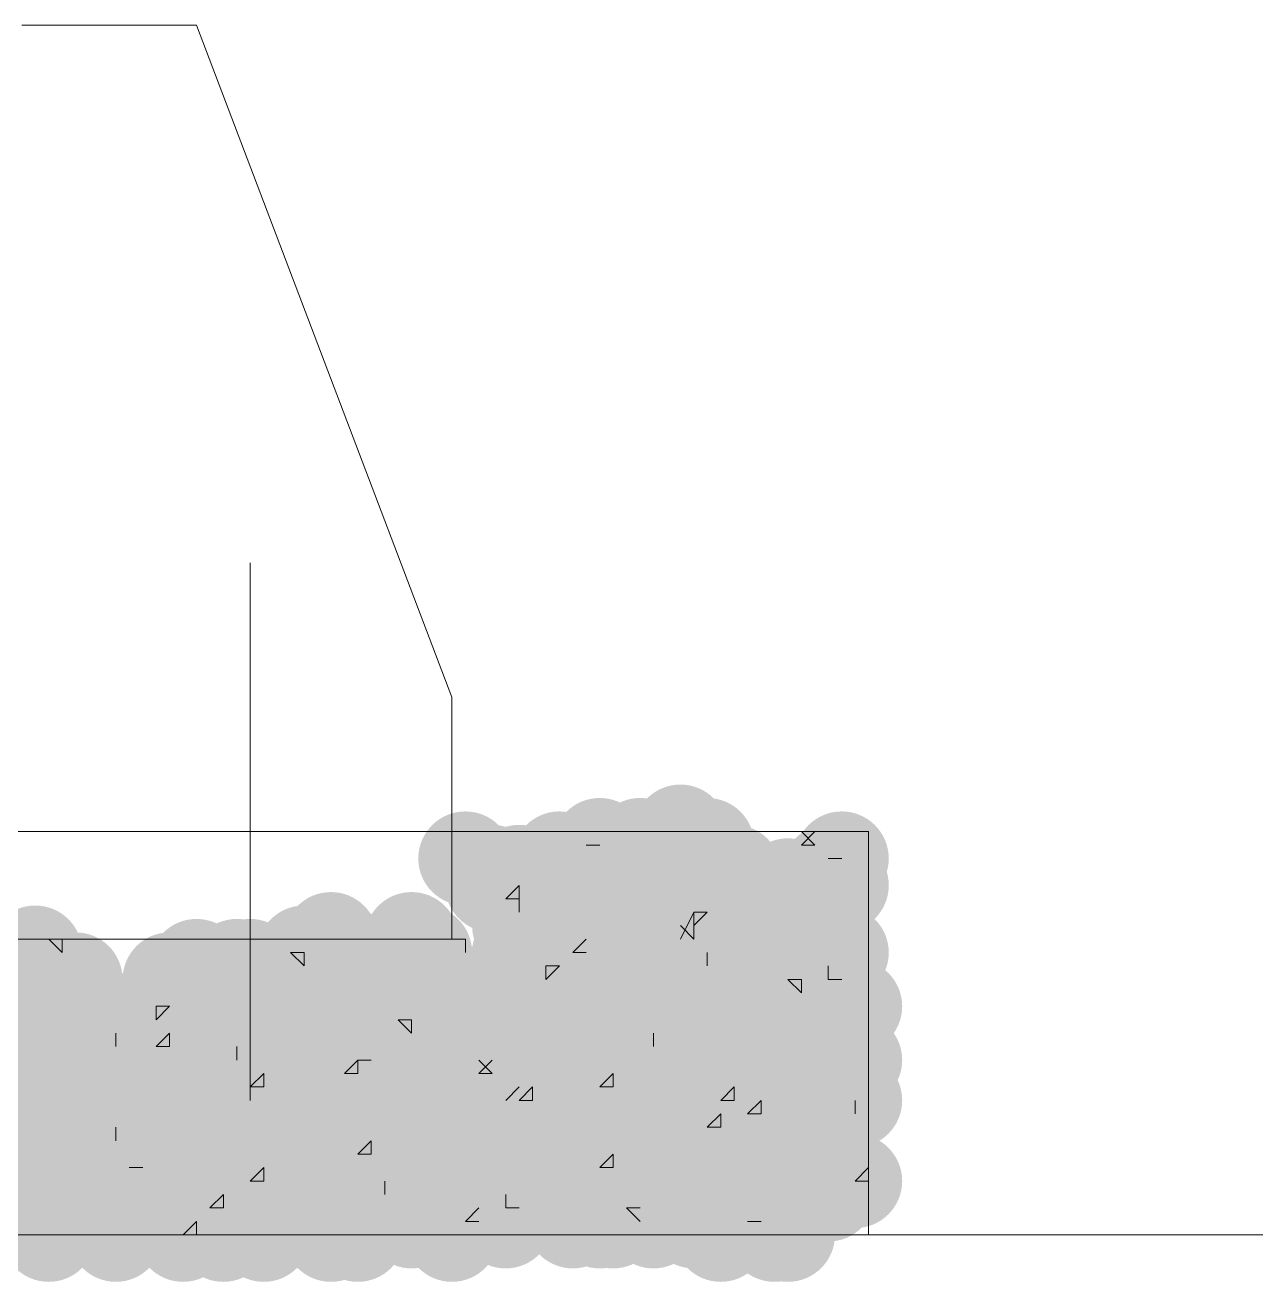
# Model space of a CAD drawing. Header units: millimetres. Extents: x 29 to 95071, y 20 to 67221.
# Drawn here: x 11921.1 to 12374.9, y 26638.9 to 27102.3 of the extents above; entities that cross this region are included whole.
import ezdxf

# ---------------------------------------------------------------- set-up
doc = ezdxf.new("R2010")
doc.units = ezdxf.units.MM

msp = doc.modelspace()

# ---------------------------------------------------------------- hatches: boundary and pattern name
h = msp.add_hatch(color=7)
edge = h.paths.add_edge_path()
edge.add_arc((12162.71, 26804.91), 17.35, 0, 360)
h = msp.add_hatch(color=7)
edge = h.paths.add_edge_path()
edge.add_arc((12162.71, 26804.91), 17.35, 0, 360)
h = msp.add_hatch(color=7)
edge = h.paths.add_edge_path()
edge.add_arc((12132.97, 26799.96), 17.35, 0, 360)
h = msp.add_hatch(color=7)
edge = h.paths.add_edge_path()
edge.add_arc((12147.84, 26799.96), 17.35, 0, 360)
h = msp.add_hatch(color=7)
edge = h.paths.add_edge_path()
edge.add_arc((12157.76, 26799.96), 17.35, 0, 360)
h = msp.add_hatch(color=7)
edge = h.paths.add_edge_path()
edge.add_arc((12167.67, 26799.96), 17.35, 0, 360)
h = msp.add_hatch(color=7)
edge = h.paths.add_edge_path()
edge.add_arc((12172.63, 26799.96), 17.35, 0, 360)
h = msp.add_hatch(color=7)
edge = h.paths.add_edge_path()
edge.add_arc((12083.41, 26795), 17.35, 0, 360)
h = msp.add_hatch(color=7)
edge = h.paths.add_edge_path()
edge.add_arc((12118.1, 26795), 17.35, 0, 360)
h = msp.add_hatch(color=7)
edge = h.paths.add_edge_path()
edge.add_arc((12137.93, 26795), 17.35, 0, 360)
h = msp.add_hatch(color=7)
edge = h.paths.add_edge_path()
edge.add_arc((12222.19, 26795), 17.35, 0, 360)
h = msp.add_hatch(color=7)
edge = h.paths.add_edge_path()
edge.add_arc((12093.32, 26790.04), 17.35, 0, 360)
h = msp.add_hatch(color=7)
edge = h.paths.add_edge_path()
edge.add_arc((12103.24, 26790.04), 17.35, 0, 360)
h = msp.add_hatch(color=7)
edge = h.paths.add_edge_path()
edge.add_arc((12108.19, 26790.04), 17.35, 0, 360)
h = msp.add_hatch(color=7)
edge = h.paths.add_edge_path()
edge.add_arc((12118.1, 26790.04), 17.35, 0, 360)
h = msp.add_hatch(color=7)
edge = h.paths.add_edge_path()
edge.add_arc((12147.84, 26790.04), 17.35, 0, 360)
h = msp.add_hatch(color=7)
edge = h.paths.add_edge_path()
edge.add_arc((12182.54, 26790.04), 17.35, 0, 360)
h = msp.add_hatch(color=7)
edge = h.paths.add_edge_path()
edge.add_arc((12217.24, 26790.04), 17.35, 0, 360)
h = msp.add_hatch(color=7)
edge = h.paths.add_edge_path()
edge.add_arc((12093.32, 26785.09), 17.35, 0, 360)
h = msp.add_hatch(color=7)
edge = h.paths.add_edge_path()
edge.add_arc((12128.02, 26785.09), 17.35, 0, 360)
h = msp.add_hatch(color=7)
edge = h.paths.add_edge_path()
edge.add_arc((12202.37, 26785.09), 17.35, 0, 360)
h = msp.add_hatch(color=7)
edge = h.paths.add_edge_path()
edge.add_arc((12222.19, 26785.09), 17.35, 0, 360)
h = msp.add_hatch(color=7)
edge = h.paths.add_edge_path()
edge.add_arc((12162.71, 26780.13), 17.35, 0, 360)
h = msp.add_hatch(color=7)
edge = h.paths.add_edge_path()
edge.add_arc((12167.67, 26780.13), 17.35, 0, 360)
h = msp.add_hatch(color=7)
edge = h.paths.add_edge_path()
edge.add_arc((12182.54, 26780.13), 17.35, 0, 360)
h = msp.add_hatch(color=7)
edge = h.paths.add_edge_path()
edge.add_arc((12197.41, 26780.13), 17.35, 0, 360)
h = msp.add_hatch(color=7)
edge = h.paths.add_edge_path()
edge.add_arc((12137.93, 26775.17), 17.35, 0, 360)
h = msp.add_hatch(color=7)
edge = h.paths.add_edge_path()
edge.add_arc((12142.89, 26775.17), 17.35, 0, 360)
h = msp.add_hatch(color=7)
edge = h.paths.add_edge_path()
edge.add_arc((12157.76, 26775.17), 17.35, 0, 360)
h = msp.add_hatch(color=7)
edge = h.paths.add_edge_path()
edge.add_arc((12217.24, 26775.17), 17.35, 0, 360)
h = msp.add_hatch(color=7)
edge = h.paths.add_edge_path()
edge.add_arc((12103.24, 26770.22), 17.35, 0, 360)
h = msp.add_hatch(color=7)
edge = h.paths.add_edge_path()
edge.add_arc((12103.24, 26770.22), 17.35, 0, 360)
h = msp.add_hatch(color=7)
edge = h.paths.add_edge_path()
edge.add_arc((12033.84, 26765.26), 17.35, 0, 360)
h = msp.add_hatch(color=7)
edge = h.paths.add_edge_path()
edge.add_arc((12063.58, 26765.26), 17.35, 0, 360)
h = msp.add_hatch(color=7)
edge = h.paths.add_edge_path()
edge.add_arc((12182.54, 26765.26), 17.35, 0, 360)
h = msp.add_hatch(color=7)
edge = h.paths.add_edge_path()
edge.add_arc((11924.8, 26760.3), 17.35, 0, 360)
h = msp.add_hatch(color=7)
edge = h.paths.add_edge_path()
edge.add_arc((12023.93, 26760.3), 17.35, 0, 360)
h = msp.add_hatch(color=7)
edge = h.paths.add_edge_path()
edge.add_arc((12038.8, 26760.3), 17.35, 0, 360)
h = msp.add_hatch(color=7)
edge = h.paths.add_edge_path()
edge.add_arc((12068.54, 26760.3), 17.35, 0, 360)
h = msp.add_hatch(color=7)
edge = h.paths.add_edge_path()
edge.add_arc((12103.24, 26760.3), 17.35, 0, 360)
h = msp.add_hatch(color=7)
edge = h.paths.add_edge_path()
edge.add_arc((12128.02, 26760.3), 17.35, 0, 360)
h = msp.add_hatch(color=7)
edge = h.paths.add_edge_path()
edge.add_arc((12137.93, 26760.3), 17.35, 0, 360)
h = msp.add_hatch(color=7)
edge = h.paths.add_edge_path()
edge.add_arc((12142.89, 26760.3), 17.35, 0, 360)
h = msp.add_hatch(color=7)
edge = h.paths.add_edge_path()
edge.add_arc((12167.67, 26760.3), 17.35, 0, 360)
h = msp.add_hatch(color=7)
edge = h.paths.add_edge_path()
edge.add_arc((12202.37, 26760.3), 17.35, 0, 360)
h = msp.add_hatch(color=7)
edge = h.paths.add_edge_path()
edge.add_arc((12207.32, 26760.3), 17.35, 0, 360)
h = msp.add_hatch(color=7)
edge = h.paths.add_edge_path()
edge.add_arc((12222.19, 26760.3), 17.35, 0, 360)
h = msp.add_hatch(color=7)
edge = h.paths.add_edge_path()
edge.add_arc((11984.28, 26755.35), 17.35, 0, 360)
h = msp.add_hatch(color=7)
edge = h.paths.add_edge_path()
edge.add_arc((11999.15, 26755.35), 17.35, 0, 360)
h = msp.add_hatch(color=7)
edge = h.paths.add_edge_path()
edge.add_arc((12004.1, 26755.35), 17.35, 0, 360)
h = msp.add_hatch(color=7)
edge = h.paths.add_edge_path()
edge.add_arc((12108.19, 26755.35), 17.35, 0, 360)
h = msp.add_hatch(color=7)
edge = h.paths.add_edge_path()
edge.add_arc((12137.93, 26755.35), 17.35, 0, 360)
h = msp.add_hatch(color=7)
edge = h.paths.add_edge_path()
edge.add_arc((12167.67, 26755.35), 17.35, 0, 360)
h = msp.add_hatch(color=7)
edge = h.paths.add_edge_path()
edge.add_arc((12172.63, 26755.35), 17.35, 0, 360)
h = msp.add_hatch(color=7)
edge = h.paths.add_edge_path()
edge.add_arc((12172.63, 26755.35), 17.35, 0, 360)
h = msp.add_hatch(color=7)
edge = h.paths.add_edge_path()
edge.add_arc((12202.37, 26755.35), 17.35, 0, 360)
h = msp.add_hatch(color=7)
edge = h.paths.add_edge_path()
edge.add_arc((11939.67, 26750.39), 17.35, 0, 360)
h = msp.add_hatch(color=7)
edge = h.paths.add_edge_path()
edge.add_arc((11974.37, 26750.39), 17.35, 0, 360)
h = msp.add_hatch(color=7)
edge = h.paths.add_edge_path()
edge.add_arc((12103.24, 26750.39), 17.35, 0, 360)
h = msp.add_hatch(color=7)
edge = h.paths.add_edge_path()
edge.add_arc((12128.02, 26750.39), 17.35, 0, 360)
h = msp.add_hatch(color=7)
edge = h.paths.add_edge_path()
edge.add_arc((12142.89, 26750.39), 17.35, 0, 360)
h = msp.add_hatch(color=7)
edge = h.paths.add_edge_path()
edge.add_arc((12197.41, 26750.39), 17.35, 0, 360)
h = msp.add_hatch(color=7)
edge = h.paths.add_edge_path()
edge.add_arc((11909.93, 26745.43), 17.35, 0, 360)
h = msp.add_hatch(color=7)
edge = h.paths.add_edge_path()
edge.add_arc((11919.84, 26745.43), 17.35, 0, 360)
h = msp.add_hatch(color=7)
edge = h.paths.add_edge_path()
edge.add_arc((11939.67, 26745.43), 17.35, 0, 360)
h = msp.add_hatch(color=7)
edge = h.paths.add_edge_path()
edge.add_arc((12068.54, 26745.43), 17.35, 0, 360)
h = msp.add_hatch(color=7)
edge = h.paths.add_edge_path()
edge.add_arc((12068.54, 26745.43), 17.35, 0, 360)
h = msp.add_hatch(color=7)
edge = h.paths.add_edge_path()
edge.add_arc((12083.41, 26745.43), 17.35, 0, 360)
h = msp.add_hatch(color=7)
edge = h.paths.add_edge_path()
edge.add_arc((12157.76, 26745.43), 17.35, 0, 360)
h = msp.add_hatch(color=7)
edge = h.paths.add_edge_path()
edge.add_arc((12033.84, 26740.48), 17.35, 0, 360)
h = msp.add_hatch(color=7)
edge = h.paths.add_edge_path()
edge.add_arc((12038.8, 26740.48), 17.35, 0, 360)
h = msp.add_hatch(color=7)
edge = h.paths.add_edge_path()
edge.add_arc((12043.76, 26740.48), 17.35, 0, 360)
h = msp.add_hatch(color=7)
edge = h.paths.add_edge_path()
edge.add_arc((12063.58, 26740.48), 17.35, 0, 360)
h = msp.add_hatch(color=7)
edge = h.paths.add_edge_path()
edge.add_arc((12123.06, 26740.48), 17.35, 0, 360)
h = msp.add_hatch(color=7)
edge = h.paths.add_edge_path()
edge.add_arc((12197.41, 26740.48), 17.35, 0, 360)
h = msp.add_hatch(color=7)
edge = h.paths.add_edge_path()
edge.add_arc((12227.15, 26740.48), 17.35, 0, 360)
h = msp.add_hatch(color=7)
edge = h.paths.add_edge_path()
edge.add_arc((11919.84, 26735.52), 17.35, 0, 360)
h = msp.add_hatch(color=7)
edge = h.paths.add_edge_path()
edge.add_arc((11954.54, 26735.52), 17.35, 0, 360)
h = msp.add_hatch(color=7)
edge = h.paths.add_edge_path()
edge.add_arc((11999.15, 26735.52), 17.35, 0, 360)
h = msp.add_hatch(color=7)
edge = h.paths.add_edge_path()
edge.add_arc((12004.1, 26735.52), 17.35, 0, 360)
h = msp.add_hatch(color=7)
edge = h.paths.add_edge_path()
edge.add_arc((12004.1, 26735.52), 17.35, 0, 360)
h = msp.add_hatch(color=7)
edge = h.paths.add_edge_path()
edge.add_arc((12088.37, 26735.52), 17.35, 0, 360)
h = msp.add_hatch(color=7)
edge = h.paths.add_edge_path()
edge.add_arc((12167.67, 26735.52), 17.35, 0, 360)
h = msp.add_hatch(color=7)
edge = h.paths.add_edge_path()
edge.add_arc((12187.5, 26735.52), 17.35, 0, 360)
h = msp.add_hatch(color=7)
edge = h.paths.add_edge_path()
edge.add_arc((12202.37, 26735.52), 17.35, 0, 360)
h = msp.add_hatch(color=7)
edge = h.paths.add_edge_path()
edge.add_arc((11959.5, 26730.56), 17.35, 0, 360)
h = msp.add_hatch(color=7)
edge = h.paths.add_edge_path()
edge.add_arc((11974.37, 26730.56), 17.35, 0, 360)
h = msp.add_hatch(color=7)
edge = h.paths.add_edge_path()
edge.add_arc((11979.32, 26730.56), 17.35, 0, 360)
h = msp.add_hatch(color=7)
edge = h.paths.add_edge_path()
edge.add_arc((11989.23, 26730.56), 17.35, 0, 360)
h = msp.add_hatch(color=7)
edge = h.paths.add_edge_path()
edge.add_arc((12023.93, 26730.56), 17.35, 0, 360)
h = msp.add_hatch(color=7)
edge = h.paths.add_edge_path()
edge.add_arc((12058.63, 26730.56), 17.35, 0, 360)
h = msp.add_hatch(color=7)
edge = h.paths.add_edge_path()
edge.add_arc((12132.97, 26730.56), 17.35, 0, 360)
h = msp.add_hatch(color=7)
edge = h.paths.add_edge_path()
edge.add_arc((12147.84, 26730.56), 17.35, 0, 360)
h = msp.add_hatch(color=7)
edge = h.paths.add_edge_path()
edge.add_arc((12152.8, 26730.56), 17.35, 0, 360)
h = msp.add_hatch(color=7)
edge = h.paths.add_edge_path()
edge.add_arc((12222.19, 26730.56), 17.35, 0, 360)
h = msp.add_hatch(color=7)
edge = h.paths.add_edge_path()
edge.add_arc((11934.71, 26725.61), 17.35, 0, 360)
h = msp.add_hatch(color=7)
edge = h.paths.add_edge_path()
edge.add_arc((11939.67, 26725.61), 17.35, 0, 360)
h = msp.add_hatch(color=7)
edge = h.paths.add_edge_path()
edge.add_arc((11954.54, 26725.61), 17.35, 0, 360)
h = msp.add_hatch(color=7)
edge = h.paths.add_edge_path()
edge.add_arc((11964.45, 26725.61), 17.35, 0, 360)
h = msp.add_hatch(color=7)
edge = h.paths.add_edge_path()
edge.add_arc((11969.41, 26725.61), 17.35, 0, 360)
h = msp.add_hatch(color=7)
edge = h.paths.add_edge_path()
edge.add_arc((11999.15, 26725.61), 17.35, 0, 360)
h = msp.add_hatch(color=7)
edge = h.paths.add_edge_path()
edge.add_arc((12004.1, 26725.61), 17.35, 0, 360)
h = msp.add_hatch(color=7)
edge = h.paths.add_edge_path()
edge.add_arc((12048.71, 26725.61), 17.35, 0, 360)
h = msp.add_hatch(color=7)
edge = h.paths.add_edge_path()
edge.add_arc((12068.54, 26725.61), 17.35, 0, 360)
h = msp.add_hatch(color=7)
edge = h.paths.add_edge_path()
edge.add_arc((12088.37, 26725.61), 17.35, 0, 360)
h = msp.add_hatch(color=7)
edge = h.paths.add_edge_path()
edge.add_arc((12103.24, 26725.61), 17.35, 0, 360)
h = msp.add_hatch(color=7)
edge = h.paths.add_edge_path()
edge.add_arc((12108.19, 26725.61), 17.35, 0, 360)
h = msp.add_hatch(color=7)
edge = h.paths.add_edge_path()
edge.add_arc((12123.06, 26725.61), 17.35, 0, 360)
h = msp.add_hatch(color=7)
edge = h.paths.add_edge_path()
edge.add_arc((12123.06, 26725.61), 17.35, 0, 360)
h = msp.add_hatch(color=7)
edge = h.paths.add_edge_path()
edge.add_arc((12157.76, 26725.61), 17.35, 0, 360)
h = msp.add_hatch(color=7)
edge = h.paths.add_edge_path()
edge.add_arc((12182.54, 26725.61), 17.35, 0, 360)
h = msp.add_hatch(color=7)
edge = h.paths.add_edge_path()
edge.add_arc((12192.45, 26725.61), 17.35, 0, 360)
h = msp.add_hatch(color=7)
edge = h.paths.add_edge_path()
edge.add_arc((11909.93, 26720.65), 17.35, 0, 360)
h = msp.add_hatch(color=7)
edge = h.paths.add_edge_path()
edge.add_arc((11924.8, 26720.65), 17.35, 0, 360)
h = msp.add_hatch(color=7)
edge = h.paths.add_edge_path()
edge.add_arc((11924.8, 26720.65), 17.35, 0, 360)
h = msp.add_hatch(color=7)
edge = h.paths.add_edge_path()
edge.add_arc((12014.02, 26720.65), 17.35, 0, 360)
h = msp.add_hatch(color=7)
edge = h.paths.add_edge_path()
edge.add_arc((12033.84, 26720.65), 17.35, 0, 360)
h = msp.add_hatch(color=7)
edge = h.paths.add_edge_path()
edge.add_arc((12038.8, 26720.65), 17.35, 0, 360)
h = msp.add_hatch(color=7)
edge = h.paths.add_edge_path()
edge.add_arc((12043.76, 26720.65), 17.35, 0, 360)
h = msp.add_hatch(color=7)
edge = h.paths.add_edge_path()
edge.add_arc((12068.54, 26720.65), 17.35, 0, 360)
h = msp.add_hatch(color=7)
edge = h.paths.add_edge_path()
edge.add_arc((12068.54, 26720.65), 17.35, 0, 360)
h = msp.add_hatch(color=7)
edge = h.paths.add_edge_path()
edge.add_arc((12103.24, 26720.65), 17.35, 0, 360)
h = msp.add_hatch(color=7)
edge = h.paths.add_edge_path()
edge.add_arc((12197.41, 26720.65), 17.35, 0, 360)
h = msp.add_hatch(color=7)
edge = h.paths.add_edge_path()
edge.add_arc((12227.15, 26720.65), 17.35, 0, 360)
h = msp.add_hatch(color=7)
edge = h.paths.add_edge_path()
edge.add_arc((11974.37, 26715.69), 17.35, 0, 360)
h = msp.add_hatch(color=7)
edge = h.paths.add_edge_path()
edge.add_arc((12004.1, 26715.69), 17.35, 0, 360)
h = msp.add_hatch(color=7)
edge = h.paths.add_edge_path()
edge.add_arc((12028.89, 26715.69), 17.35, 0, 360)
h = msp.add_hatch(color=7)
edge = h.paths.add_edge_path()
edge.add_arc((12043.76, 26715.69), 17.35, 0, 360)
h = msp.add_hatch(color=7)
edge = h.paths.add_edge_path()
edge.add_arc((12137.93, 26715.69), 17.35, 0, 360)
h = msp.add_hatch(color=7)
edge = h.paths.add_edge_path()
edge.add_arc((12147.84, 26715.69), 17.35, 0, 360)
h = msp.add_hatch(color=7)
edge = h.paths.add_edge_path()
edge.add_arc((12167.67, 26715.69), 17.35, 0, 360)
h = msp.add_hatch(color=7)
edge = h.paths.add_edge_path()
edge.add_arc((12172.63, 26715.69), 17.35, 0, 360)
h = msp.add_hatch(color=7)
edge = h.paths.add_edge_path()
edge.add_arc((12207.32, 26715.69), 17.35, 0, 360)
h = msp.add_hatch(color=7)
edge = h.paths.add_edge_path()
edge.add_arc((12212.28, 26715.69), 17.35, 0, 360)
h = msp.add_hatch(color=7)
edge = h.paths.add_edge_path()
edge.add_arc((11974.37, 26710.74), 17.35, 0, 360)
h = msp.add_hatch(color=7)
edge = h.paths.add_edge_path()
edge.add_arc((12108.19, 26710.74), 17.35, 0, 360)
h = msp.add_hatch(color=7)
edge = h.paths.add_edge_path()
edge.add_arc((12132.97, 26710.74), 17.35, 0, 360)
h = msp.add_hatch(color=7)
edge = h.paths.add_edge_path()
edge.add_arc((12172.63, 26710.74), 17.35, 0, 360)
h = msp.add_hatch(color=7)
edge = h.paths.add_edge_path()
edge.add_arc((12187.5, 26710.74), 17.35, 0, 360)
h = msp.add_hatch(color=7)
edge = h.paths.add_edge_path()
edge.add_arc((11939.67, 26705.78), 17.35, 0, 360)
h = msp.add_hatch(color=7)
edge = h.paths.add_edge_path()
edge.add_arc((11939.67, 26705.78), 17.35, 0, 360)
h = msp.add_hatch(color=7)
edge = h.paths.add_edge_path()
edge.add_arc((11964.45, 26705.78), 17.35, 0, 360)
h = msp.add_hatch(color=7)
edge = h.paths.add_edge_path()
edge.add_arc((11989.23, 26705.78), 17.35, 0, 360)
h = msp.add_hatch(color=7)
edge = h.paths.add_edge_path()
edge.add_arc((12073.5, 26705.78), 17.35, 0, 360)
h = msp.add_hatch(color=7)
edge = h.paths.add_edge_path()
edge.add_arc((12098.28, 26705.78), 17.35, 0, 360)
h = msp.add_hatch(color=7)
edge = h.paths.add_edge_path()
edge.add_arc((12103.24, 26705.78), 17.35, 0, 360)
h = msp.add_hatch(color=7)
edge = h.paths.add_edge_path()
edge.add_arc((12132.97, 26705.78), 17.35, 0, 360)
h = msp.add_hatch(color=7)
edge = h.paths.add_edge_path()
edge.add_arc((12227.15, 26705.78), 17.35, 0, 360)
h = msp.add_hatch(color=7)
edge = h.paths.add_edge_path()
edge.add_arc((11904.97, 26700.83), 17.35, 0, 360)
h = msp.add_hatch(color=7)
edge = h.paths.add_edge_path()
edge.add_arc((11909.93, 26700.83), 17.35, 0, 360)
h = msp.add_hatch(color=7)
edge = h.paths.add_edge_path()
edge.add_arc((11944.63, 26700.83), 17.35, 0, 360)
h = msp.add_hatch(color=7)
edge = h.paths.add_edge_path()
edge.add_arc((11949.58, 26700.83), 17.35, 0, 360)
h = msp.add_hatch(color=7)
edge = h.paths.add_edge_path()
edge.add_arc((11974.37, 26700.83), 17.35, 0, 360)
h = msp.add_hatch(color=7)
edge = h.paths.add_edge_path()
edge.add_arc((12009.06, 26700.83), 17.35, 0, 360)
h = msp.add_hatch(color=7)
edge = h.paths.add_edge_path()
edge.add_arc((12033.84, 26700.83), 17.35, 0, 360)
h = msp.add_hatch(color=7)
edge = h.paths.add_edge_path()
edge.add_arc((12068.54, 26700.83), 17.35, 0, 360)
h = msp.add_hatch(color=7)
edge = h.paths.add_edge_path()
edge.add_arc((12093.32, 26700.83), 17.35, 0, 360)
h = msp.add_hatch(color=7)
edge = h.paths.add_edge_path()
edge.add_arc((12108.19, 26700.83), 17.35, 0, 360)
h = msp.add_hatch(color=7)
edge = h.paths.add_edge_path()
edge.add_arc((12197.41, 26700.83), 17.35, 0, 360)
h = msp.add_hatch(color=7)
edge = h.paths.add_edge_path()
edge.add_arc((11909.93, 26695.87), 17.35, 0, 360)
h = msp.add_hatch(color=7)
edge = h.paths.add_edge_path()
edge.add_arc((12004.1, 26695.87), 17.35, 0, 360)
h = msp.add_hatch(color=7)
edge = h.paths.add_edge_path()
edge.add_arc((12038.8, 26695.87), 17.35, 0, 360)
h = msp.add_hatch(color=7)
edge = h.paths.add_edge_path()
edge.add_arc((12043.76, 26695.87), 17.35, 0, 360)
h = msp.add_hatch(color=7)
edge = h.paths.add_edge_path()
edge.add_arc((12053.67, 26695.87), 17.35, 0, 360)
h = msp.add_hatch(color=7)
edge = h.paths.add_edge_path()
edge.add_arc((12078.45, 26695.87), 17.35, 0, 360)
h = msp.add_hatch(color=7)
edge = h.paths.add_edge_path()
edge.add_arc((12113.15, 26695.87), 17.35, 0, 360)
h = msp.add_hatch(color=7)
edge = h.paths.add_edge_path()
edge.add_arc((12167.67, 26695.87), 17.35, 0, 360)
h = msp.add_hatch(color=7)
edge = h.paths.add_edge_path()
edge.add_arc((11954.54, 26690.91), 17.35, 0, 360)
h = msp.add_hatch(color=7)
edge = h.paths.add_edge_path()
edge.add_arc((11969.41, 26690.91), 17.35, 0, 360)
h = msp.add_hatch(color=7)
edge = h.paths.add_edge_path()
edge.add_arc((11999.15, 26690.91), 17.35, 0, 360)
h = msp.add_hatch(color=7)
edge = h.paths.add_edge_path()
edge.add_arc((12028.89, 26690.91), 17.35, 0, 360)
h = msp.add_hatch(color=7)
edge = h.paths.add_edge_path()
edge.add_arc((12132.97, 26690.91), 17.35, 0, 360)
h = msp.add_hatch(color=7)
edge = h.paths.add_edge_path()
edge.add_arc((12147.84, 26690.91), 17.35, 0, 360)
h = msp.add_hatch(color=7)
edge = h.paths.add_edge_path()
edge.add_arc((12177.58, 26690.91), 17.35, 0, 360)
h = msp.add_hatch(color=7)
edge = h.paths.add_edge_path()
edge.add_arc((12197.41, 26690.91), 17.35, 0, 360)
h = msp.add_hatch(color=7)
edge = h.paths.add_edge_path()
edge.add_arc((12212.28, 26690.91), 17.35, 0, 360)
h = msp.add_hatch(color=7)
edge = h.paths.add_edge_path()
edge.add_arc((12217.24, 26690.91), 17.35, 0, 360)
h = msp.add_hatch(color=7)
edge = h.paths.add_edge_path()
edge.add_arc((11939.67, 26685.96), 17.35, 0, 360)
h = msp.add_hatch(color=7)
edge = h.paths.add_edge_path()
edge.add_arc((11964.45, 26685.96), 17.35, 0, 360)
h = msp.add_hatch(color=7)
edge = h.paths.add_edge_path()
edge.add_arc((12014.02, 26685.96), 17.35, 0, 360)
h = msp.add_hatch(color=7)
edge = h.paths.add_edge_path()
edge.add_arc((12098.28, 26685.96), 17.35, 0, 360)
h = msp.add_hatch(color=7)
edge = h.paths.add_edge_path()
edge.add_arc((12157.76, 26685.96), 17.35, 0, 360)
h = msp.add_hatch(color=7)
edge = h.paths.add_edge_path()
edge.add_arc((12172.63, 26685.96), 17.35, 0, 360)
h = msp.add_hatch(color=7)
edge = h.paths.add_edge_path()
edge.add_arc((12182.54, 26685.96), 17.35, 0, 360)
h = msp.add_hatch(color=7)
edge = h.paths.add_edge_path()
edge.add_arc((11904.97, 26681), 17.35, 0, 360)
h = msp.add_hatch(color=7)
edge = h.paths.add_edge_path()
edge.add_arc((11924.8, 26681), 17.35, 0, 360)
h = msp.add_hatch(color=7)
edge = h.paths.add_edge_path()
edge.add_arc((11949.58, 26681), 17.35, 0, 360)
h = msp.add_hatch(color=7)
edge = h.paths.add_edge_path()
edge.add_arc((11964.45, 26681), 17.35, 0, 360)
h = msp.add_hatch(color=7)
edge = h.paths.add_edge_path()
edge.add_arc((11974.37, 26681), 17.35, 0, 360)
h = msp.add_hatch(color=7)
edge = h.paths.add_edge_path()
edge.add_arc((12068.54, 26681), 17.35, 0, 360)
h = msp.add_hatch(color=7)
edge = h.paths.add_edge_path()
edge.add_arc((12113.15, 26681), 17.35, 0, 360)
h = msp.add_hatch(color=7)
edge = h.paths.add_edge_path()
edge.add_arc((12142.89, 26681), 17.35, 0, 360)
h = msp.add_hatch(color=7)
edge = h.paths.add_edge_path()
edge.add_arc((11929.76, 26676.04), 17.35, 0, 360)
h = msp.add_hatch(color=7)
edge = h.paths.add_edge_path()
edge.add_arc((12033.84, 26676.04), 17.35, 0, 360)
h = msp.add_hatch(color=7)
edge = h.paths.add_edge_path()
edge.add_arc((12073.5, 26676.04), 17.35, 0, 360)
h = msp.add_hatch(color=7)
edge = h.paths.add_edge_path()
edge.add_arc((12093.32, 26676.04), 17.35, 0, 360)
h = msp.add_hatch(color=7)
edge = h.paths.add_edge_path()
edge.add_arc((12167.67, 26676.04), 17.35, 0, 360)
h = msp.add_hatch(color=7)
edge = h.paths.add_edge_path()
edge.add_arc((12197.41, 26676.04), 17.35, 0, 360)
h = msp.add_hatch(color=7)
edge = h.paths.add_edge_path()
edge.add_arc((12227.15, 26676.04), 17.35, 0, 360)
h = msp.add_hatch(color=7)
edge = h.paths.add_edge_path()
edge.add_arc((11929.76, 26671.09), 17.35, 0, 360)
h = msp.add_hatch(color=7)
edge = h.paths.add_edge_path()
edge.add_arc((12004.1, 26671.09), 17.35, 0, 360)
h = msp.add_hatch(color=7)
edge = h.paths.add_edge_path()
edge.add_arc((12053.67, 26671.09), 17.35, 0, 360)
h = msp.add_hatch(color=7)
edge = h.paths.add_edge_path()
edge.add_arc((12108.19, 26671.09), 17.35, 0, 360)
h = msp.add_hatch(color=7)
edge = h.paths.add_edge_path()
edge.add_arc((12132.97, 26671.09), 17.35, 0, 360)
h = msp.add_hatch(color=7)
edge = h.paths.add_edge_path()
edge.add_arc((12197.41, 26671.09), 17.35, 0, 360)
h = msp.add_hatch(color=7)
edge = h.paths.add_edge_path()
edge.add_arc((12217.24, 26671.09), 17.35, 0, 360)
h = msp.add_hatch(color=7)
edge = h.paths.add_edge_path()
edge.add_arc((11939.67, 26666.13), 17.35, 0, 360)
h = msp.add_hatch(color=7)
edge = h.paths.add_edge_path()
edge.add_arc((11964.45, 26666.13), 17.35, 0, 360)
h = msp.add_hatch(color=7)
edge = h.paths.add_edge_path()
edge.add_arc((11969.41, 26666.13), 17.35, 0, 360)
h = msp.add_hatch(color=7)
edge = h.paths.add_edge_path()
edge.add_arc((11999.15, 26666.13), 17.35, 0, 360)
h = msp.add_hatch(color=7)
edge = h.paths.add_edge_path()
edge.add_arc((12009.06, 26666.13), 17.35, 0, 360)
h = msp.add_hatch(color=7)
edge = h.paths.add_edge_path()
edge.add_arc((12033.84, 26666.13), 17.35, 0, 360)
h = msp.add_hatch(color=7)
edge = h.paths.add_edge_path()
edge.add_arc((12033.84, 26666.13), 17.35, 0, 360)
h = msp.add_hatch(color=7)
edge = h.paths.add_edge_path()
edge.add_arc((12068.54, 26666.13), 17.35, 0, 360)
h = msp.add_hatch(color=7)
edge = h.paths.add_edge_path()
edge.add_arc((12098.28, 26666.13), 17.35, 0, 360)
h = msp.add_hatch(color=7)
edge = h.paths.add_edge_path()
edge.add_arc((12157.76, 26666.13), 17.35, 0, 360)
h = msp.add_hatch(color=7)
edge = h.paths.add_edge_path()
edge.add_arc((12177.58, 26666.13), 17.35, 0, 360)
h = msp.add_hatch(color=7)
edge = h.paths.add_edge_path()
edge.add_arc((11904.97, 26661.17), 17.35, 0, 360)
h = msp.add_hatch(color=7)
edge = h.paths.add_edge_path()
edge.add_arc((11909.93, 26661.17), 17.35, 0, 360)
h = msp.add_hatch(color=7)
edge = h.paths.add_edge_path()
edge.add_arc((11944.63, 26661.17), 17.35, 0, 360)
h = msp.add_hatch(color=7)
edge = h.paths.add_edge_path()
edge.add_arc((11979.32, 26661.17), 17.35, 0, 360)
h = msp.add_hatch(color=7)
edge = h.paths.add_edge_path()
edge.add_arc((11994.19, 26661.17), 17.35, 0, 360)
h = msp.add_hatch(color=7)
edge = h.paths.add_edge_path()
edge.add_arc((12033.84, 26661.17), 17.35, 0, 360)
h = msp.add_hatch(color=7)
edge = h.paths.add_edge_path()
edge.add_arc((12063.58, 26661.17), 17.35, 0, 360)
h = msp.add_hatch(color=7)
edge = h.paths.add_edge_path()
edge.add_arc((12068.54, 26661.17), 17.35, 0, 360)
h = msp.add_hatch(color=7)
edge = h.paths.add_edge_path()
edge.add_arc((12083.41, 26661.17), 17.35, 0, 360)
h = msp.add_hatch(color=7)
edge = h.paths.add_edge_path()
edge.add_arc((12098.28, 26661.17), 17.35, 0, 360)
h = msp.add_hatch(color=7)
edge = h.paths.add_edge_path()
edge.add_arc((12123.06, 26661.17), 17.35, 0, 360)
h = msp.add_hatch(color=7)
edge = h.paths.add_edge_path()
edge.add_arc((12132.97, 26661.17), 17.35, 0, 360)
h = msp.add_hatch(color=7)
edge = h.paths.add_edge_path()
edge.add_arc((12137.93, 26661.17), 17.35, 0, 360)
h = msp.add_hatch(color=7)
edge = h.paths.add_edge_path()
edge.add_arc((12152.8, 26661.17), 17.35, 0, 360)
h = msp.add_hatch(color=7)
edge = h.paths.add_edge_path()
edge.add_arc((12167.67, 26661.17), 17.35, 0, 360)
h = msp.add_hatch(color=7)
edge = h.paths.add_edge_path()
edge.add_arc((12192.45, 26661.17), 17.35, 0, 360)
h = msp.add_hatch(color=7)
edge = h.paths.add_edge_path()
edge.add_arc((11929.76, 26656.22), 17.35, 0, 360)
h = msp.add_hatch(color=7)
edge = h.paths.add_edge_path()
edge.add_arc((11954.54, 26656.22), 17.35, 0, 360)
h = msp.add_hatch(color=7)
edge = h.paths.add_edge_path()
edge.add_arc((11979.32, 26656.22), 17.35, 0, 360)
h = msp.add_hatch(color=7)
edge = h.paths.add_edge_path()
edge.add_arc((11994.19, 26656.22), 17.35, 0, 360)
h = msp.add_hatch(color=7)
edge = h.paths.add_edge_path()
edge.add_arc((12009.06, 26656.22), 17.35, 0, 360)
h = msp.add_hatch(color=7)
edge = h.paths.add_edge_path()
edge.add_arc((12033.84, 26656.22), 17.35, 0, 360)
h = msp.add_hatch(color=7)
edge = h.paths.add_edge_path()
edge.add_arc((12043.76, 26656.22), 17.35, 0, 360)
h = msp.add_hatch(color=7)
edge = h.paths.add_edge_path()
edge.add_arc((12078.45, 26656.22), 17.35, 0, 360)
h = msp.add_hatch(color=7)
edge = h.paths.add_edge_path()
edge.add_arc((12177.58, 26656.22), 17.35, 0, 360)
h = msp.add_hatch(color=7)
edge = h.paths.add_edge_path()
edge.add_arc((12197.41, 26656.22), 17.35, 0, 360)
h = msp.add_hatch(color=7)
edge = h.paths.add_edge_path()
edge.add_arc((12202.37, 26656.22), 17.35, 0, 360)

# ---------------------------------------------------------------- linework, layer by layer
at = {"color": 7, "lineweight": 0}
for points in [[(11919.84, 27102.3), (11984.28, 27102.3)], [(12078.45, 26854.48), (11984.28, 27102.3)], [(12004.1, 26904.04), (12004.1, 26705.78)], [(12078.45, 26765.26), (12078.45, 26854.48)], [(11429.15, 26804.91), (12078.45, 26804.91)], [(12232.11, 26804.91), (12078.45, 26804.91)], [(12162.71, 26804.91), (12167.67, 26804.91)], [(12207.32, 26799.96), (12212.28, 26804.91)], [(12212.28, 26799.96), (12207.32, 26804.91)], [(12232.11, 26656.22), (12232.11, 26804.91)], [(12128.02, 26799.96), (12132.97, 26799.96)], [(12128.02, 26799.96), (12132.97, 26799.96)], [(12207.32, 26799.96), (12212.28, 26799.96)], [(12217.24, 26795), (12222.19, 26795)], [(12217.24, 26795), (12222.19, 26795)], [(12098.28, 26780.13), (12103.24, 26785.09)], [(12103.24, 26775.17), (12103.24, 26785.09)], [(12098.28, 26780.13), (12103.24, 26780.13)], [(12162.71, 26765.26), (12167.67, 26775.17)], [(12167.67, 26765.26), (12167.67, 26775.17)], [(12167.67, 26775.17), (12172.63, 26775.17)], [(12167.67, 26775.17), (12167.67, 26770.22)], [(12167.67, 26770.22), (12172.63, 26775.17)], [(12162.71, 26770.22), (12167.67, 26765.26)], [(12078.45, 26765.26), (11429.15, 26765.26)], [(11929.76, 26765.26), (11934.71, 26760.3)], [(11934.71, 26760.3), (11934.71, 26765.26)], [(12078.45, 26765.26), (12083.41, 26765.26)], [(12078.45, 26765.26), (12083.41, 26765.26)], [(12083.41, 26760.3), (12083.41, 26765.26)], [(12123.06, 26760.3), (12128.02, 26765.26)], [(12018.97, 26760.3), (12023.93, 26760.3)], [(12018.97, 26760.3), (12023.93, 26755.35)], [(12023.93, 26755.35), (12023.93, 26760.3)], [(12123.06, 26760.3), (12128.02, 26760.3)], [(12172.63, 26755.35), (12172.63, 26760.3)], [(12172.63, 26755.35), (12172.63, 26760.3)], [(12113.15, 26755.35), (12118.1, 26755.35)], [(12113.15, 26755.35), (12113.15, 26750.39)], [(12113.15, 26750.39), (12118.1, 26755.35)], [(12217.24, 26750.39), (12217.24, 26755.35)], [(12217.24, 26750.39), (12217.24, 26755.35)], [(12202.37, 26750.39), (12207.32, 26750.39)], [(12202.37, 26750.39), (12207.32, 26745.43)], [(12207.32, 26745.43), (12207.32, 26750.39)], [(12217.24, 26750.39), (12222.19, 26750.39)], [(11969.41, 26740.48), (11974.37, 26740.48)], [(11969.41, 26740.48), (11969.41, 26735.52)], [(11969.41, 26735.52), (11974.37, 26740.48)], [(12058.63, 26735.52), (12063.58, 26735.52)], [(12058.63, 26735.52), (12063.58, 26730.56)], [(12063.58, 26730.56), (12063.58, 26735.52)], [(11954.54, 26725.61), (11954.54, 26730.56)], [(11954.54, 26725.61), (11954.54, 26730.56)], [(11969.41, 26725.61), (11974.37, 26730.56)], [(11974.37, 26725.61), (11974.37, 26730.56)], [(12152.8, 26730.56), (12152.8, 26725.61)], [(12152.8, 26725.61), (12152.8, 26730.56)], [(11969.41, 26725.61), (11974.37, 26725.61)], [(11999.15, 26725.61), (11999.15, 26720.65)], [(11999.15, 26720.65), (11999.15, 26725.61)], [(12038.8, 26715.69), (12043.76, 26720.65)], [(12043.76, 26720.65), (12048.71, 26720.65)], [(12043.76, 26720.65), (12048.71, 26720.65)], [(12043.76, 26715.69), (12043.76, 26720.65)], [(12088.37, 26715.69), (12093.32, 26720.65)], [(12093.32, 26715.69), (12088.37, 26720.65)], [(12004.1, 26710.74), (12009.06, 26715.69)], [(12009.06, 26710.74), (12009.06, 26715.69)], [(12038.8, 26715.69), (12043.76, 26715.69)], [(12088.37, 26715.69), (12093.32, 26715.69)], [(12132.97, 26710.74), (12137.93, 26715.69)], [(12137.93, 26710.74), (12137.93, 26715.69)], [(12004.1, 26710.74), (12009.06, 26710.74)], [(12098.28, 26705.78), (12103.24, 26710.74)], [(12098.28, 26705.78), (12103.24, 26710.74)], [(12103.24, 26705.78), (12108.19, 26710.74)], [(12108.19, 26705.78), (12108.19, 26710.74)], [(12132.97, 26710.74), (12137.93, 26710.74)], [(12177.58, 26705.78), (12182.54, 26710.74)], [(12182.54, 26705.78), (12182.54, 26710.74)], [(12103.24, 26705.78), (12108.19, 26705.78)], [(12177.58, 26705.78), (12182.54, 26705.78)], [(12187.5, 26700.83), (12192.45, 26705.78)], [(12192.45, 26700.83), (12192.45, 26705.78)], [(12227.15, 26705.78), (12227.15, 26700.83)], [(12227.15, 26700.83), (12227.15, 26705.78)], [(12172.63, 26695.87), (12177.58, 26700.83)], [(12177.58, 26695.87), (12177.58, 26700.83)], [(12187.5, 26700.83), (12192.45, 26700.83)], [(11954.54, 26690.91), (11954.54, 26695.87)], [(11954.54, 26690.91), (11954.54, 26695.87)], [(12172.63, 26695.87), (12177.58, 26695.87)], [(12043.76, 26685.96), (12048.71, 26690.91)], [(12048.71, 26685.96), (12048.71, 26690.91)], [(12043.76, 26685.96), (12048.71, 26685.96)], [(12132.97, 26681), (12137.93, 26685.96)], [(12137.93, 26681), (12137.93, 26685.96)], [(11959.5, 26681), (11964.45, 26681)], [(11959.5, 26681), (11964.45, 26681)], [(12004.1, 26676.04), (12009.06, 26681)], [(12009.06, 26676.04), (12009.06, 26681)], [(12132.97, 26681), (12137.93, 26681)], [(12227.15, 26676.04), (12232.11, 26681)], [(12004.1, 26676.04), (12009.06, 26676.04)], [(12053.67, 26671.09), (12053.67, 26676.04)], [(12053.67, 26671.09), (12053.67, 26676.04)], [(12227.15, 26676.04), (12232.11, 26676.04)], [(11989.23, 26666.13), (11994.19, 26671.09)], [(11994.19, 26666.13), (11994.19, 26671.09)], [(12098.28, 26666.13), (12098.28, 26671.09)], [(12098.28, 26666.13), (12098.28, 26671.09)], [(11989.23, 26666.13), (11994.19, 26666.13)], [(12083.41, 26661.17), (12088.37, 26666.13)], [(12098.28, 26666.13), (12103.24, 26666.13)], [(12142.89, 26666.13), (12147.84, 26666.13)], [(12142.89, 26666.13), (12147.84, 26661.17)], [(12147.84, 26661.17), (12142.89, 26666.13)], [(11979.32, 26656.22), (11984.28, 26661.17)], [(11984.28, 26656.22), (11984.28, 26661.17)], [(12083.41, 26661.17), (12088.37, 26661.17)], [(12187.5, 26661.17), (12192.45, 26661.17)], [(12187.5, 26661.17), (12192.45, 26661.17)], [(26883.65, 26656.22), (3905.11, 26656.22)], [(5253.29, 26656.22), (18021.35, 26656.22)], [(16494.73, 26656.22), (10670.79, 26656.22)], [(12172.63, 26656.22), (12177.58, 26656.22)], [(12172.63, 26656.22), (12177.58, 26656.22)]]:
    msp.add_lwpolyline(points, dxfattribs=at)

doc.saveas('drawing.dxf')
